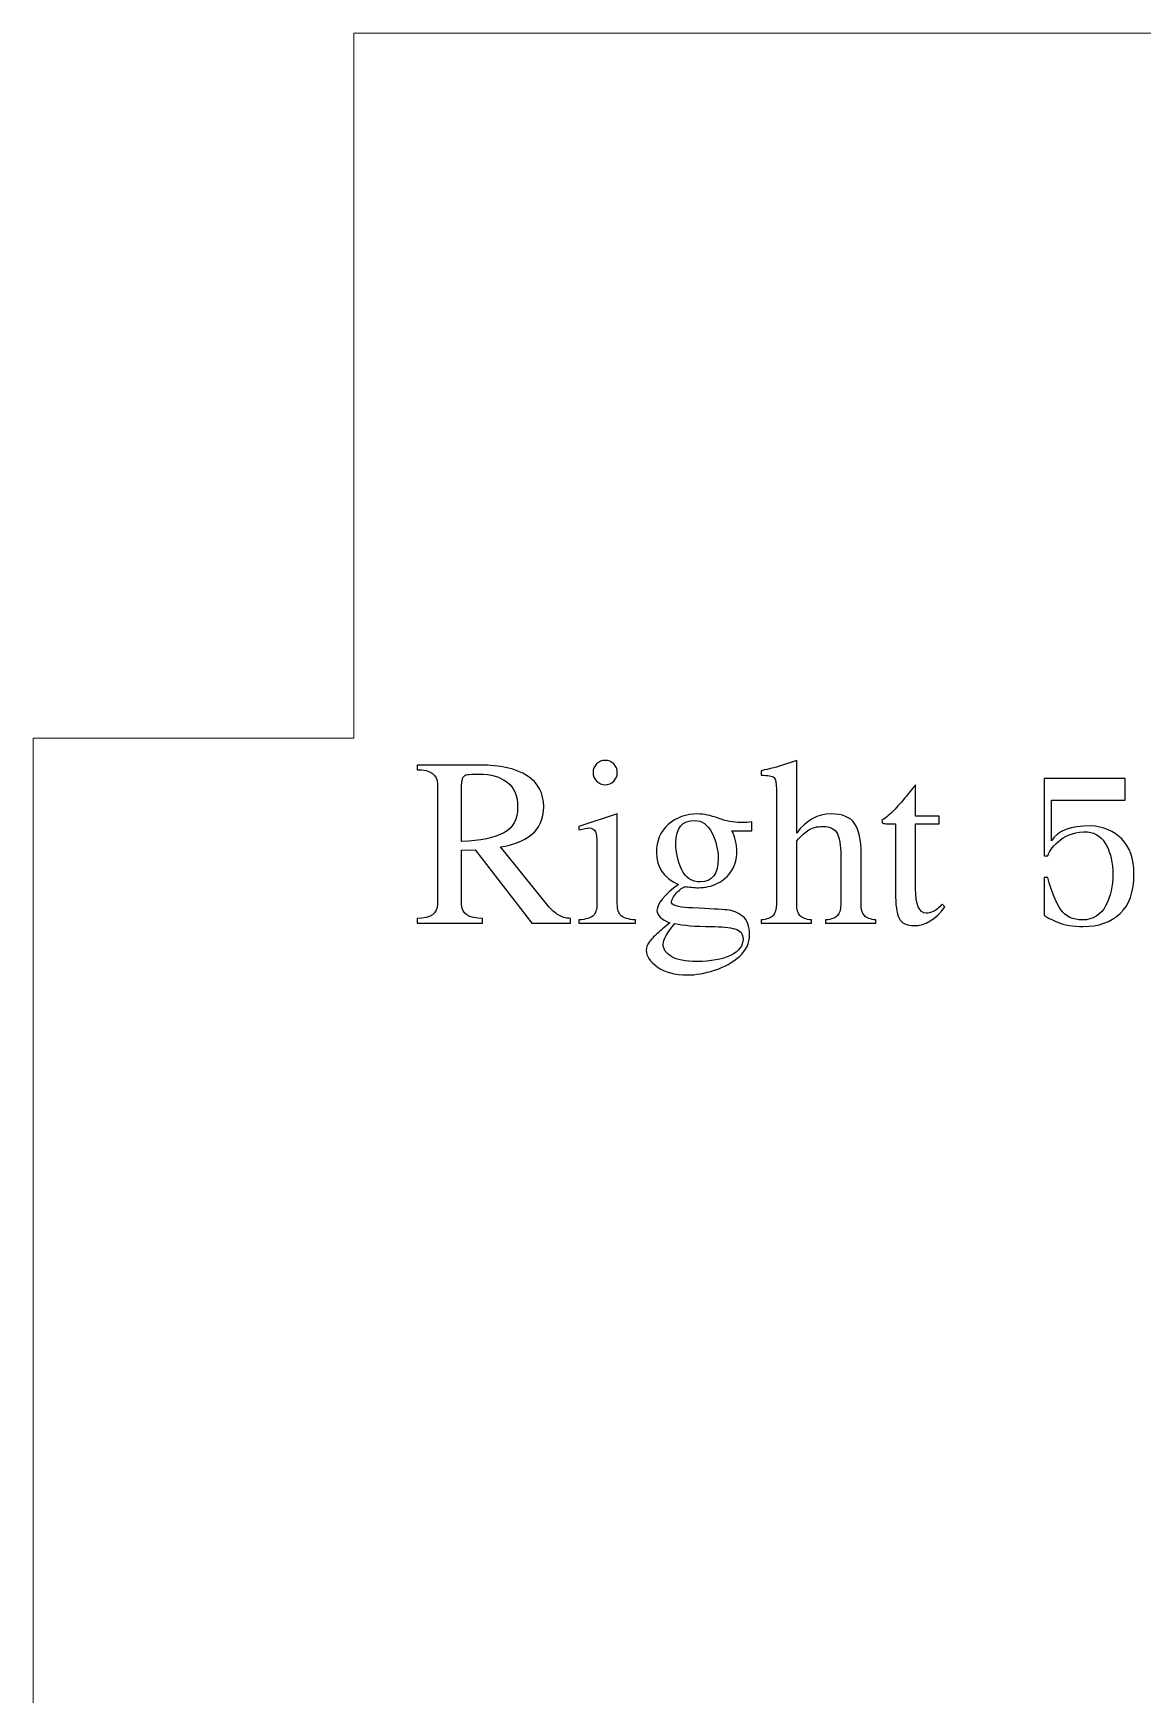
# Model space of a CAD drawing. Header units: inches. Extents: x -14.3 to 12.3, y -4.6 to 6.3.
# Drawn here: x -14.321 to -13.64, y 0.866 to 1.886 of the extents above; entities that cross this region are included whole.
import ezdxf

# ---------------------------------------------------------------- set-up
doc = ezdxf.new("R2010")
doc.units = ezdxf.units.IN
doc.header["$MEASUREMENT"] = 0
doc.layers.add('Layer 1', color=7, linetype='Continuous')

msp = doc.modelspace()

# ---------------------------------------------------------------- linework, layer by layer
at = {"layer": 'Layer 1', "lineweight": 5}
for points in [[(-14.1244, 1.4531), (-14.1244, 1.4531), (-14.1244, 1.8862), (-14.1244, 1.8862), (-14.1244, 1.8862), (-14.1244, 1.8862), (-13.0614, 1.8862), (-13.0614, 1.8862), (-13.0614, 1.8862), (-13.0614, 1.8862), (-13.0614, 1.4531), (-13.0614, 1.4531)], [(-14.1244, 0.6657), (-14.1244, 0.6657), (-14.3213, 0.6657), (-14.3213, 0.6657), (-14.3213, 0.6657), (-14.3213, 0.6657), (-14.3213, 1.4531), (-14.3213, 1.4531), (-14.3213, 1.4531), (-14.3213, 1.4531), (-14.1244, 1.4531), (-14.1244, 1.4531)]]:
    msp.add_open_spline(points, degree=3, knots=[0, 0, 0, 0, 0.333333, 0.333333, 0.333333, 0.333333, 0.666667, 0.666667, 0.666667, 0.666667, 1, 1, 1, 1], dxfattribs=at)
at = {"layer": 'Layer 1'}
for points, knots in [([(-13.9774, 1.432), (-13.9774, 1.4341), (-13.9767, 1.4359), (-13.9752, 1.4373), (-13.9752, 1.4373), (-13.9738, 1.4388), (-13.972, 1.4395), (-13.9699, 1.4395), (-13.9699, 1.4395), (-13.9679, 1.4395), (-13.9661, 1.4388), (-13.9647, 1.4373), (-13.9647, 1.4373), (-13.9632, 1.4359), (-13.9625, 1.4341), (-13.9625, 1.432), (-13.9625, 1.432), (-13.9625, 1.4299), (-13.9632, 1.4282), (-13.9647, 1.4268), (-13.9647, 1.4268), (-13.9661, 1.4253), (-13.9679, 1.4246), (-13.9699, 1.4246), (-13.9699, 1.4246), (-13.972, 1.4246), (-13.9738, 1.4254), (-13.9752, 1.4268), (-13.9752, 1.4268), (-13.9767, 1.4282), (-13.9774, 1.43), (-13.9774, 1.432)], [0, 0, 0, 0, 0.125, 0.125, 0.125, 0.125, 0.25, 0.25, 0.25, 0.25, 0.375, 0.375, 0.375, 0.375, 0.5, 0.5, 0.5, 0.5, 0.625, 0.625, 0.625, 0.625, 0.75, 0.75, 0.75, 0.75, 0.875, 0.875, 0.875, 0.875, 1, 1, 1, 1]), ([(-13.8647, 1.4218), (-13.8647, 1.4256), (-13.8652, 1.428), (-13.8663, 1.429), (-13.8663, 1.429), (-13.8673, 1.4299), (-13.8699, 1.4304), (-13.8741, 1.4304), (-13.8741, 1.4304), (-13.8741, 1.4304), (-13.8741, 1.4331), (-13.8741, 1.4331), (-13.8741, 1.4331), (-13.8732, 1.4333), (-13.8713, 1.4338), (-13.8684, 1.4345), (-13.8684, 1.4345), (-13.8656, 1.4351), (-13.8633, 1.4358), (-13.8616, 1.4364), (-13.8616, 1.4364), (-13.8616, 1.4364), (-13.8523, 1.4395), (-13.8523, 1.4395), (-13.8523, 1.4395), (-13.8523, 1.4395), (-13.8523, 1.3949), (-13.8523, 1.3949), (-13.8523, 1.3949), (-13.8465, 1.4027), (-13.8395, 1.4066), (-13.8312, 1.4066), (-13.8312, 1.4066), (-13.8242, 1.4066), (-13.8193, 1.4047), (-13.8167, 1.4007), (-13.8167, 1.4007), (-13.8141, 1.3968), (-13.8127, 1.3906), (-13.8127, 1.382), (-13.8127, 1.382), (-13.8127, 1.382), (-13.8127, 1.3513), (-13.8127, 1.3513), (-13.8127, 1.3513), (-13.8127, 1.348), (-13.8121, 1.3457), (-13.8107, 1.3442), (-13.8107, 1.3442), (-13.8094, 1.3427), (-13.807, 1.3419), (-13.8036, 1.3415), (-13.8036, 1.3415), (-13.8036, 1.3415), (-13.8036, 1.3395), (-13.8036, 1.3395), (-13.8036, 1.3395), (-13.8036, 1.3395), (-13.8345, 1.3395), (-13.8345, 1.3395), (-13.8345, 1.3395), (-13.8345, 1.3395), (-13.8345, 1.3415), (-13.8345, 1.3415), (-13.8345, 1.3415), (-13.8309, 1.3419), (-13.8285, 1.3427), (-13.8272, 1.3442), (-13.8272, 1.3442), (-13.8258, 1.3457), (-13.8252, 1.348), (-13.8252, 1.3513), (-13.8252, 1.3513), (-13.8252, 1.3513), (-13.8252, 1.3817), (-13.8252, 1.3817), (-13.8252, 1.3817), (-13.8252, 1.3872), (-13.8259, 1.3914), (-13.8272, 1.3944), (-13.8272, 1.3944), (-13.8286, 1.3974), (-13.8316, 1.3989), (-13.8363, 1.3989), (-13.8363, 1.3989), (-13.8399, 1.3989), (-13.8428, 1.3982), (-13.8448, 1.3969), (-13.8448, 1.3969), (-13.8469, 1.3955), (-13.8494, 1.3933), (-13.8523, 1.3902), (-13.8523, 1.3902), (-13.8523, 1.3902), (-13.8523, 1.3513), (-13.8523, 1.3513), (-13.8523, 1.3513), (-13.8523, 1.348), (-13.8516, 1.3457), (-13.8503, 1.3442), (-13.8503, 1.3442), (-13.8489, 1.3427), (-13.8466, 1.3419), (-13.8432, 1.3415), (-13.8432, 1.3415), (-13.8432, 1.3415), (-13.8432, 1.3395), (-13.8432, 1.3395), (-13.8432, 1.3395), (-13.8432, 1.3395), (-13.8741, 1.3395), (-13.8741, 1.3395), (-13.8741, 1.3395), (-13.8741, 1.3395), (-13.8741, 1.3415), (-13.8741, 1.3415), (-13.8741, 1.3415), (-13.8705, 1.3419), (-13.8681, 1.3427), (-13.8667, 1.3442), (-13.8667, 1.3442), (-13.8654, 1.3457), (-13.8647, 1.348), (-13.8647, 1.3513), (-13.8647, 1.3513), (-13.8647, 1.3513), (-13.8647, 1.4218), (-13.8647, 1.4218)], [0, 0, 0, 0, 0.03125, 0.03125, 0.03125, 0.03125, 0.0625, 0.0625, 0.0625, 0.0625, 0.09375, 0.09375, 0.09375, 0.09375, 0.125, 0.125, 0.125, 0.125, 0.15625, 0.15625, 0.15625, 0.15625, 0.1875, 0.1875, 0.1875, 0.1875, 0.21875, 0.21875, 0.21875, 0.21875, 0.25, 0.25, 0.25, 0.25, 0.28125, 0.28125, 0.28125, 0.28125, 0.3125, 0.3125, 0.3125, 0.3125, 0.34375, 0.34375, 0.34375, 0.34375, 0.375, 0.375, 0.375, 0.375, 0.40625, 0.40625, 0.40625, 0.40625, 0.4375, 0.4375, 0.4375, 0.4375, 0.46875, 0.46875, 0.46875, 0.46875, 0.5, 0.5, 0.5, 0.5, 0.53125, 0.53125, 0.53125, 0.53125, 0.5625, 0.5625, 0.5625, 0.5625, 0.59375, 0.59375, 0.59375, 0.59375, 0.625, 0.625, 0.625, 0.625, 0.65625, 0.65625, 0.65625, 0.65625, 0.6875, 0.6875, 0.6875, 0.6875, 0.71875, 0.71875, 0.71875, 0.71875, 0.75, 0.75, 0.75, 0.75, 0.78125, 0.78125, 0.78125, 0.78125, 0.8125, 0.8125, 0.8125, 0.8125, 0.84375, 0.84375, 0.84375, 0.84375, 0.875, 0.875, 0.875, 0.875, 0.90625, 0.90625, 0.90625, 0.90625, 0.9375, 0.9375, 0.9375, 0.9375, 0.96875, 0.96875, 0.96875, 0.96875, 1, 1, 1, 1]), ([(-14.073, 1.4249), (-14.073, 1.4308), (-14.0771, 1.4338), (-14.0854, 1.4338), (-14.0854, 1.4338), (-14.0854, 1.4338), (-14.0854, 1.4366), (-14.0854, 1.4366), (-14.0854, 1.4366), (-14.0854, 1.4366), (-14.0468, 1.4366), (-14.0468, 1.4366), (-14.0468, 1.4366), (-14.0343, 1.4366), (-14.0247, 1.4344), (-14.0179, 1.4301), (-14.0179, 1.4301), (-14.0111, 1.4258), (-14.0077, 1.4194), (-14.0077, 1.4109), (-14.0077, 1.4109), (-14.0077, 1.4036), (-14.0102, 1.398), (-14.0152, 1.3939), (-14.0152, 1.3939), (-14.0202, 1.3899), (-14.0266, 1.3874), (-14.0343, 1.3864), (-14.0343, 1.3864), (-14.0343, 1.3864), (-14.0052, 1.3504), (-14.0052, 1.3504), (-14.0052, 1.3504), (-14.003, 1.3478), (-14.0008, 1.3458), (-13.9988, 1.3446), (-13.9988, 1.3446), (-13.9968, 1.3433), (-13.9943, 1.3426), (-13.9912, 1.3424), (-13.9912, 1.3424), (-13.9912, 1.3424), (-13.9912, 1.3395), (-13.9912, 1.3395), (-13.9912, 1.3395), (-13.9912, 1.3395), (-14.015, 1.3395), (-14.015, 1.3395), (-14.015, 1.3395), (-14.015, 1.3395), (-14.0499, 1.3846), (-14.0499, 1.3846), (-14.0499, 1.3846), (-14.0499, 1.3846), (-14.0581, 1.3844), (-14.0581, 1.3844), (-14.0581, 1.3844), (-14.0581, 1.3844), (-14.0581, 1.3513), (-14.0581, 1.3513), (-14.0581, 1.3513), (-14.0581, 1.3454), (-14.0538, 1.3424), (-14.0452, 1.3424), (-14.0452, 1.3424), (-14.0452, 1.3424), (-14.0452, 1.3395), (-14.0452, 1.3395), (-14.0452, 1.3395), (-14.0452, 1.3395), (-14.0854, 1.3395), (-14.0854, 1.3395), (-14.0854, 1.3395), (-14.0854, 1.3395), (-14.0854, 1.3424), (-14.0854, 1.3424), (-14.0854, 1.3424), (-14.0771, 1.3424), (-14.073, 1.3454), (-14.073, 1.3513), (-14.073, 1.3513), (-14.073, 1.3513), (-14.073, 1.4249), (-14.073, 1.4249)], [0, 0, 0, 0, 0.047619, 0.047619, 0.047619, 0.047619, 0.095238, 0.095238, 0.095238, 0.095238, 0.142857, 0.142857, 0.142857, 0.142857, 0.190476, 0.190476, 0.190476, 0.190476, 0.238095, 0.238095, 0.238095, 0.238095, 0.285714, 0.285714, 0.285714, 0.285714, 0.333333, 0.333333, 0.333333, 0.333333, 0.380952, 0.380952, 0.380952, 0.380952, 0.428571, 0.428571, 0.428571, 0.428571, 0.47619, 0.47619, 0.47619, 0.47619, 0.52381, 0.52381, 0.52381, 0.52381, 0.571429, 0.571429, 0.571429, 0.571429, 0.619048, 0.619048, 0.619048, 0.619048, 0.666667, 0.666667, 0.666667, 0.666667, 0.714286, 0.714286, 0.714286, 0.714286, 0.761905, 0.761905, 0.761905, 0.761905, 0.809524, 0.809524, 0.809524, 0.809524, 0.857143, 0.857143, 0.857143, 0.857143, 0.904762, 0.904762, 0.904762, 0.904762, 0.952381, 0.952381, 0.952381, 0.952381, 1, 1, 1, 1]), ([(-14.0581, 1.3897), (-14.0465, 1.3902), (-14.0379, 1.392), (-14.0322, 1.395), (-14.0322, 1.395), (-14.0265, 1.398), (-14.0237, 1.4033), (-14.0237, 1.4109), (-14.0237, 1.4109), (-14.0237, 1.4177), (-14.0258, 1.4229), (-14.0301, 1.4261), (-14.0301, 1.4261), (-14.0344, 1.4294), (-14.0401, 1.4311), (-14.0472, 1.4311), (-14.0472, 1.4311), (-14.0508, 1.4311), (-14.0533, 1.431), (-14.0546, 1.4308), (-14.0546, 1.4308), (-14.0559, 1.4306), (-14.0568, 1.43), (-14.0573, 1.4291), (-14.0573, 1.4291), (-14.0578, 1.4281), (-14.0581, 1.4265), (-14.0581, 1.4242), (-14.0581, 1.4242), (-14.0581, 1.4242), (-14.0581, 1.3897), (-14.0581, 1.3897)], [0, 0, 0, 0, 0.125, 0.125, 0.125, 0.125, 0.25, 0.25, 0.25, 0.25, 0.375, 0.375, 0.375, 0.375, 0.5, 0.5, 0.5, 0.5, 0.625, 0.625, 0.625, 0.625, 0.75, 0.75, 0.75, 0.75, 0.875, 0.875, 0.875, 0.875, 1, 1, 1, 1]), ([(-13.7792, 1.3609), (-13.7792, 1.3508), (-13.777, 1.3457), (-13.7727, 1.3457), (-13.7727, 1.3457), (-13.7713, 1.3457), (-13.7699, 1.346), (-13.7685, 1.3466), (-13.7685, 1.3466), (-13.7668, 1.3473), (-13.765, 1.3488), (-13.7629, 1.3511), (-13.7629, 1.3511), (-13.7629, 1.3511), (-13.7612, 1.3495), (-13.7612, 1.3495), (-13.7612, 1.3495), (-13.767, 1.3418), (-13.7733, 1.338), (-13.7801, 1.338), (-13.7801, 1.338), (-13.7848, 1.338), (-13.7879, 1.3395), (-13.7894, 1.3425), (-13.7894, 1.3425), (-13.7909, 1.3455), (-13.7916, 1.3508), (-13.7916, 1.3584), (-13.7916, 1.3584), (-13.7916, 1.3584), (-13.7916, 1.4006), (-13.7916, 1.4006), (-13.7916, 1.4006), (-13.7916, 1.4006), (-13.7961, 1.4006), (-13.7961, 1.4006), (-13.7961, 1.4006), (-13.7978, 1.4006), (-13.7989, 1.4007), (-13.7993, 1.4009), (-13.7993, 1.4009), (-13.7996, 1.401), (-13.7999, 1.4016), (-13.7999, 1.4026), (-13.7999, 1.4026), (-13.7972, 1.4045), (-13.7948, 1.4066), (-13.7927, 1.4087), (-13.7927, 1.4087), (-13.7905, 1.4109), (-13.788, 1.4139), (-13.7849, 1.4176), (-13.7849, 1.4176), (-13.7819, 1.4213), (-13.78, 1.4237), (-13.7792, 1.4246), (-13.7792, 1.4246), (-13.7792, 1.4246), (-13.7792, 1.4053), (-13.7792, 1.4053), (-13.7792, 1.4053), (-13.7792, 1.4053), (-13.7647, 1.4053), (-13.7647, 1.4053), (-13.7647, 1.4053), (-13.7647, 1.4053), (-13.7647, 1.4006), (-13.7647, 1.4006), (-13.7647, 1.4006), (-13.7647, 1.4006), (-13.7792, 1.4006), (-13.7792, 1.4006), (-13.7792, 1.4006), (-13.7792, 1.4006), (-13.7792, 1.3609), (-13.7792, 1.3609)], [0, 0, 0, 0, 0.052632, 0.052632, 0.052632, 0.052632, 0.105263, 0.105263, 0.105263, 0.105263, 0.157895, 0.157895, 0.157895, 0.157895, 0.210526, 0.210526, 0.210526, 0.210526, 0.263158, 0.263158, 0.263158, 0.263158, 0.315789, 0.315789, 0.315789, 0.315789, 0.368421, 0.368421, 0.368421, 0.368421, 0.421053, 0.421053, 0.421053, 0.421053, 0.473684, 0.473684, 0.473684, 0.473684, 0.526316, 0.526316, 0.526316, 0.526316, 0.578947, 0.578947, 0.578947, 0.578947, 0.631579, 0.631579, 0.631579, 0.631579, 0.684211, 0.684211, 0.684211, 0.684211, 0.736842, 0.736842, 0.736842, 0.736842, 0.789474, 0.789474, 0.789474, 0.789474, 0.842105, 0.842105, 0.842105, 0.842105, 0.894737, 0.894737, 0.894737, 0.894737, 0.947368, 0.947368, 0.947368, 0.947368, 1, 1, 1, 1]), ([(-13.7003, 1.3809), (-13.7003, 1.3809), (-13.7003, 1.4284), (-13.7003, 1.4284), (-13.7003, 1.4284), (-13.7003, 1.4284), (-13.6505, 1.4284), (-13.6505, 1.4284), (-13.6505, 1.4284), (-13.6505, 1.4284), (-13.6505, 1.4151), (-13.6505, 1.4151), (-13.6505, 1.4151), (-13.6505, 1.4151), (-13.6958, 1.4151), (-13.6958, 1.4151), (-13.6958, 1.4151), (-13.6958, 1.4151), (-13.6958, 1.3902), (-13.6958, 1.3902), (-13.6958, 1.3902), (-13.6919, 1.3963), (-13.6839, 1.3993), (-13.6718, 1.3993), (-13.6718, 1.3993), (-13.6638, 1.3988), (-13.6575, 1.3961), (-13.6526, 1.3913), (-13.6526, 1.3913), (-13.6477, 1.3864), (-13.6452, 1.3792), (-13.6451, 1.3697), (-13.6451, 1.3697), (-13.6451, 1.3587), (-13.648, 1.3506), (-13.6536, 1.3454), (-13.6536, 1.3454), (-13.6593, 1.3401), (-13.6669, 1.3375), (-13.6762, 1.3375), (-13.6762, 1.3375), (-13.6826, 1.3375), (-13.6879, 1.3384), (-13.692, 1.3401), (-13.692, 1.3401), (-13.6961, 1.3418), (-13.6989, 1.3432), (-13.7003, 1.3444), (-13.7003, 1.3444), (-13.7003, 1.3444), (-13.7003, 1.3675), (-13.7003, 1.3675), (-13.7003, 1.3675), (-13.7003, 1.3675), (-13.698, 1.3675), (-13.698, 1.3675), (-13.698, 1.3675), (-13.6956, 1.3584), (-13.6929, 1.3519), (-13.69, 1.3477), (-13.69, 1.3477), (-13.6871, 1.3436), (-13.6827, 1.3415), (-13.6767, 1.3415), (-13.6767, 1.3415), (-13.6702, 1.3416), (-13.6655, 1.3445), (-13.6625, 1.3502), (-13.6625, 1.3502), (-13.6595, 1.3559), (-13.658, 1.3624), (-13.658, 1.3697), (-13.658, 1.3697), (-13.6581, 1.3765), (-13.6594, 1.3823), (-13.6619, 1.3872), (-13.6619, 1.3872), (-13.6644, 1.3921), (-13.6683, 1.3949), (-13.6736, 1.3957), (-13.6736, 1.3957), (-13.6804, 1.3957), (-13.6859, 1.394), (-13.6902, 1.3907), (-13.6902, 1.3907), (-13.6944, 1.3874), (-13.6971, 1.3841), (-13.698, 1.3809), (-13.698, 1.3809), (-13.698, 1.3809), (-13.7003, 1.3809), (-13.7003, 1.3809)], [0, 0, 0, 0, 0.043478, 0.043478, 0.043478, 0.043478, 0.086957, 0.086957, 0.086957, 0.086957, 0.130435, 0.130435, 0.130435, 0.130435, 0.173913, 0.173913, 0.173913, 0.173913, 0.217391, 0.217391, 0.217391, 0.217391, 0.26087, 0.26087, 0.26087, 0.26087, 0.304348, 0.304348, 0.304348, 0.304348, 0.347826, 0.347826, 0.347826, 0.347826, 0.391304, 0.391304, 0.391304, 0.391304, 0.434783, 0.434783, 0.434783, 0.434783, 0.478261, 0.478261, 0.478261, 0.478261, 0.521739, 0.521739, 0.521739, 0.521739, 0.565217, 0.565217, 0.565217, 0.565217, 0.608696, 0.608696, 0.608696, 0.608696, 0.652174, 0.652174, 0.652174, 0.652174, 0.695652, 0.695652, 0.695652, 0.695652, 0.73913, 0.73913, 0.73913, 0.73913, 0.782609, 0.782609, 0.782609, 0.782609, 0.826087, 0.826087, 0.826087, 0.826087, 0.869565, 0.869565, 0.869565, 0.869565, 0.913043, 0.913043, 0.913043, 0.913043, 0.956522, 0.956522, 0.956522, 0.956522, 1, 1, 1, 1]), ([(-13.975, 1.3868), (-13.975, 1.3911), (-13.9753, 1.394), (-13.9759, 1.3956), (-13.9759, 1.3956), (-13.9766, 1.3971), (-13.9779, 1.398), (-13.9799, 1.398), (-13.9799, 1.398), (-13.981, 1.398), (-13.9831, 1.3976), (-13.9861, 1.3969), (-13.9861, 1.3969), (-13.9861, 1.3969), (-13.9861, 1.3989), (-13.9861, 1.3989), (-13.9861, 1.3989), (-13.9861, 1.3989), (-13.9625, 1.4066), (-13.9625, 1.4066), (-13.9625, 1.4066), (-13.9625, 1.4066), (-13.9625, 1.3513), (-13.9625, 1.3513), (-13.9625, 1.3513), (-13.9625, 1.348), (-13.9617, 1.3456), (-13.9602, 1.3441), (-13.9602, 1.3441), (-13.9587, 1.3427), (-13.9557, 1.3419), (-13.9514, 1.3415), (-13.9514, 1.3415), (-13.9514, 1.3415), (-13.9514, 1.3395), (-13.9514, 1.3395), (-13.9514, 1.3395), (-13.9514, 1.3395), (-13.9861, 1.3395), (-13.9861, 1.3395), (-13.9861, 1.3395), (-13.9861, 1.3395), (-13.9861, 1.3415), (-13.9861, 1.3415), (-13.9861, 1.3415), (-13.9818, 1.3419), (-13.9788, 1.3427), (-13.9773, 1.3441), (-13.9773, 1.3441), (-13.9758, 1.3456), (-13.975, 1.348), (-13.975, 1.3513), (-13.975, 1.3513), (-13.975, 1.3513), (-13.975, 1.3868), (-13.975, 1.3868)], [0, 0, 0, 0, 0.071429, 0.071429, 0.071429, 0.071429, 0.142857, 0.142857, 0.142857, 0.142857, 0.214286, 0.214286, 0.214286, 0.214286, 0.285714, 0.285714, 0.285714, 0.285714, 0.357143, 0.357143, 0.357143, 0.357143, 0.428571, 0.428571, 0.428571, 0.428571, 0.5, 0.5, 0.5, 0.5, 0.571429, 0.571429, 0.571429, 0.571429, 0.642857, 0.642857, 0.642857, 0.642857, 0.714286, 0.714286, 0.714286, 0.714286, 0.785714, 0.785714, 0.785714, 0.785714, 0.857143, 0.857143, 0.857143, 0.857143, 0.928571, 0.928571, 0.928571, 0.928571, 1, 1, 1, 1]), ([(-13.8798, 1.3962), (-13.8798, 1.3962), (-13.8921, 1.3962), (-13.8921, 1.3962), (-13.8921, 1.3962), (-13.8901, 1.3923), (-13.8891, 1.3881), (-13.8891, 1.3835), (-13.8891, 1.3835), (-13.8891, 1.379), (-13.8902, 1.3751), (-13.8923, 1.3717), (-13.8923, 1.3717), (-13.8944, 1.3684), (-13.8973, 1.3658), (-13.9009, 1.364), (-13.9009, 1.364), (-13.9045, 1.3622), (-13.9085, 1.3613), (-13.9127, 1.3613), (-13.9127, 1.3613), (-13.9139, 1.3613), (-13.9153, 1.3614), (-13.9169, 1.3616), (-13.9169, 1.3616), (-13.9185, 1.3618), (-13.9197, 1.3619), (-13.9207, 1.362), (-13.9207, 1.362), (-13.9222, 1.3616), (-13.924, 1.3603), (-13.9261, 1.3581), (-13.9261, 1.3581), (-13.9281, 1.3558), (-13.9292, 1.3538), (-13.9292, 1.352), (-13.9292, 1.352), (-13.9278, 1.3499), (-13.9235, 1.3489), (-13.9161, 1.3489), (-13.9161, 1.3489), (-13.9056, 1.3484), (-13.8986, 1.348), (-13.8951, 1.3477), (-13.8951, 1.3477), (-13.8915, 1.3473), (-13.8883, 1.346), (-13.8854, 1.3437), (-13.8854, 1.3437), (-13.8826, 1.3415), (-13.8812, 1.3377), (-13.8812, 1.3324), (-13.8812, 1.3324), (-13.8812, 1.3273), (-13.8833, 1.3229), (-13.8875, 1.3191), (-13.8875, 1.3191), (-13.8917, 1.3154), (-13.8968, 1.3125), (-13.9028, 1.3106), (-13.9028, 1.3106), (-13.9088, 1.3087), (-13.9144, 1.3077), (-13.9194, 1.3077), (-13.9194, 1.3077), (-13.9272, 1.3077), (-13.9334, 1.3094), (-13.9379, 1.3127), (-13.9379, 1.3127), (-13.9425, 1.316), (-13.9447, 1.3194), (-13.9447, 1.3229), (-13.9447, 1.3229), (-13.9447, 1.3246), (-13.9441, 1.3263), (-13.9429, 1.3279), (-13.9429, 1.3279), (-13.9417, 1.3296), (-13.9401, 1.3312), (-13.9381, 1.333), (-13.9381, 1.333), (-13.9361, 1.3347), (-13.9335, 1.337), (-13.9303, 1.3397), (-13.9303, 1.3397), (-13.9355, 1.342), (-13.9381, 1.3445), (-13.9381, 1.3473), (-13.9381, 1.3473), (-13.9381, 1.3516), (-13.9337, 1.3569), (-13.9249, 1.3633), (-13.9249, 1.3633), (-13.934, 1.3674), (-13.9385, 1.3739), (-13.9385, 1.3829), (-13.9385, 1.3829), (-13.9385, 1.3901), (-13.9361, 1.3958), (-13.9312, 1.4001), (-13.9312, 1.4001), (-13.9263, 1.4045), (-13.9202, 1.4066), (-13.913, 1.4066), (-13.913, 1.4066), (-13.9094, 1.4066), (-13.9052, 1.4057), (-13.9005, 1.404), (-13.9005, 1.404), (-13.8957, 1.4022), (-13.8912, 1.4013), (-13.8869, 1.4013), (-13.8869, 1.4013), (-13.8839, 1.4013), (-13.8816, 1.4015), (-13.8798, 1.4018), (-13.8798, 1.4018), (-13.8798, 1.4018), (-13.8798, 1.3962), (-13.8798, 1.3962)], [0, 0, 0, 0, 0.033333, 0.033333, 0.033333, 0.033333, 0.066667, 0.066667, 0.066667, 0.066667, 0.1, 0.1, 0.1, 0.1, 0.133333, 0.133333, 0.133333, 0.133333, 0.166667, 0.166667, 0.166667, 0.166667, 0.2, 0.2, 0.2, 0.2, 0.233333, 0.233333, 0.233333, 0.233333, 0.266667, 0.266667, 0.266667, 0.266667, 0.3, 0.3, 0.3, 0.3, 0.333333, 0.333333, 0.333333, 0.333333, 0.366667, 0.366667, 0.366667, 0.366667, 0.4, 0.4, 0.4, 0.4, 0.433333, 0.433333, 0.433333, 0.433333, 0.466667, 0.466667, 0.466667, 0.466667, 0.5, 0.5, 0.5, 0.5, 0.533333, 0.533333, 0.533333, 0.533333, 0.566667, 0.566667, 0.566667, 0.566667, 0.6, 0.6, 0.6, 0.6, 0.633333, 0.633333, 0.633333, 0.633333, 0.666667, 0.666667, 0.666667, 0.666667, 0.7, 0.7, 0.7, 0.7, 0.733333, 0.733333, 0.733333, 0.733333, 0.766667, 0.766667, 0.766667, 0.766667, 0.8, 0.8, 0.8, 0.8, 0.833333, 0.833333, 0.833333, 0.833333, 0.866667, 0.866667, 0.866667, 0.866667, 0.9, 0.9, 0.9, 0.9, 0.933333, 0.933333, 0.933333, 0.933333, 0.966667, 0.966667, 0.966667, 0.966667, 1, 1, 1, 1]), ([(-13.9114, 1.3649), (-13.9041, 1.3649), (-13.9005, 1.3697), (-13.9005, 1.3795), (-13.9005, 1.3795), (-13.9005, 1.3846), (-13.9018, 1.3897), (-13.9043, 1.3949), (-13.9043, 1.3949), (-13.9069, 1.4), (-13.9104, 1.4026), (-13.9149, 1.4026), (-13.9149, 1.4026), (-13.9226, 1.4026), (-13.9265, 1.398), (-13.9265, 1.3886), (-13.9265, 1.3886), (-13.9265, 1.3828), (-13.9253, 1.3773), (-13.9229, 1.3723), (-13.9229, 1.3723), (-13.9205, 1.3674), (-13.9167, 1.3649), (-13.9114, 1.3649)], [0, 0, 0, 0, 0.166667, 0.166667, 0.166667, 0.166667, 0.333333, 0.333333, 0.333333, 0.333333, 0.5, 0.5, 0.5, 0.5, 0.666667, 0.666667, 0.666667, 0.666667, 0.833333, 0.833333, 0.833333, 0.833333, 1, 1, 1, 1]), ([(-13.9343, 1.3264), (-13.9343, 1.3235), (-13.9326, 1.321), (-13.9292, 1.319), (-13.9292, 1.319), (-13.9258, 1.317), (-13.9206, 1.316), (-13.9136, 1.316), (-13.9136, 1.316), (-13.905, 1.316), (-13.8981, 1.3173), (-13.8929, 1.3197), (-13.8929, 1.3197), (-13.8878, 1.3222), (-13.8852, 1.3256), (-13.8852, 1.3298), (-13.8852, 1.3298), (-13.8852, 1.333), (-13.8868, 1.335), (-13.8902, 1.336), (-13.8902, 1.336), (-13.8935, 1.3369), (-13.8985, 1.3374), (-13.9049, 1.3375), (-13.9049, 1.3375), (-13.9145, 1.3375), (-13.9219, 1.3381), (-13.9272, 1.3393), (-13.9272, 1.3393), (-13.9319, 1.3338), (-13.9343, 1.3295), (-13.9343, 1.3264)], [0, 0, 0, 0, 0.125, 0.125, 0.125, 0.125, 0.25, 0.25, 0.25, 0.25, 0.375, 0.375, 0.375, 0.375, 0.5, 0.5, 0.5, 0.5, 0.625, 0.625, 0.625, 0.625, 0.75, 0.75, 0.75, 0.75, 0.875, 0.875, 0.875, 0.875, 1, 1, 1, 1])]:
    msp.add_open_spline(points, degree=3, knots=knots, dxfattribs=at)

doc.saveas('drawing.dxf')
